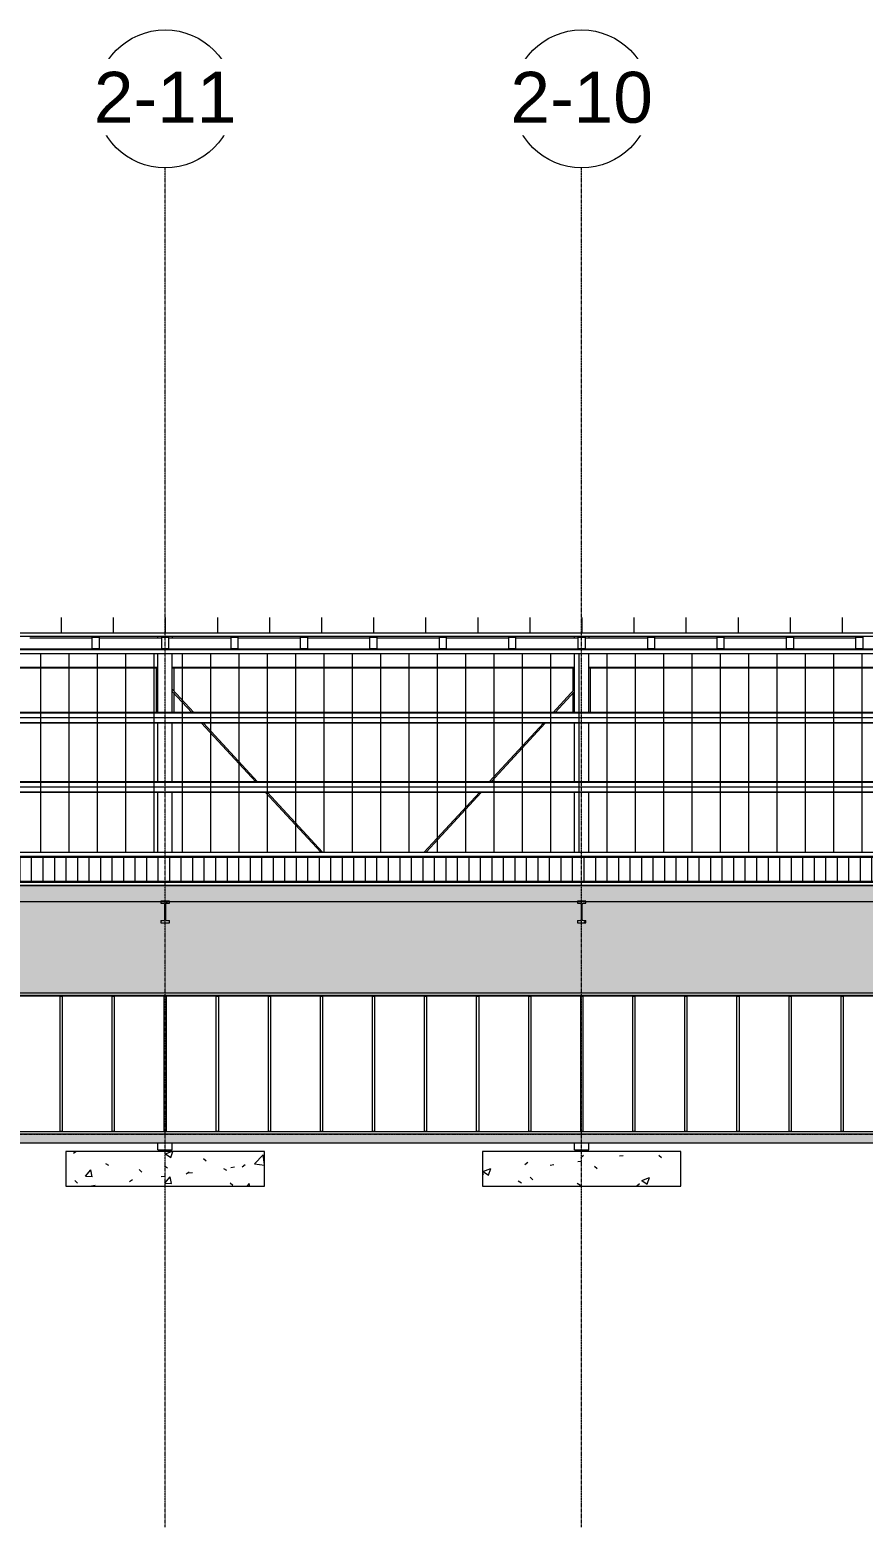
# Model space of a CAD drawing. Header units: inches. Extents: x -23565 to -43, y -324 to 853.
# Drawn here: x -3981 to -3402, y -273 to 768 of the extents above; entities that cross this region are included whole.
import ezdxf

# ---------------------------------------------------------------- set-up
doc = ezdxf.new("R2010")
doc.units = ezdxf.units.IN
doc.header["$MEASUREMENT"] = 0
doc.linetypes.add('Grid Line 1_2_', pattern=[0.875, 0.5, -0.125, 0.125, -0.125])
for name, color, linetype, lineweight in [('A-CLNG', 13, 'Continuous', 13), ('A-CLNG-PATT', 13, 'Continuous', 25), ('A-FLOR', 192, 'Continuous', 13), ('A-FLOR-LEVL', 51, 'Continuous', 9), ('A-FLOR-PATT', 8, 'Continuous', 25), ('A-GLAZ-CURT', 52, 'Continuous', 13), ('A-GLAZ-CWMG', 51, 'Continuous', 13), ('A-ROOF', 132, 'Continuous', 13), ('A-ROOF-PATT', 132, 'Continuous', 13), ('A-WALL', 113, 'Continuous', 13), ('A-WALL-PATT', 111, 'Continuous', 25), ('I-WALL', 2, 'Continuous', 13), ('S-BEAM', 12, 'Continuous', 13), ('S-FNDN', 32, 'Continuous', 13), ('S-GRID', 1, 'Continuous', 9), ('S-GRID-IDEN', 1, 'Continuous', 9)]:
    doc.layers.add(name, color=color, linetype=linetype, lineweight=lineweight)
doc.styles.add('Arial_1', font='arial.ttf', dxfattribs={"height": 35.407186})
pattern_1 = [(50, (-5044.515, 67.247), (55.0854, -4.81984), [5.76, -63.36]), (355, (-5044.515, 67.247), (-10.65569, 57.76853), [4.608, -50.688]), (100.451, (-5039.925, 66.846), (44.42947, 52.94866), [4.895, -53.848]), (46.184, (-5044.515, 82.61), (81.96444, -12.71212), [8.64, -95.04]), (96.636, (-5037.685, 81.55), (71.7815, 74.81238), [7.343, -80.772]), (351.184, (-5044.515, 82.61), (71.78195, 74.81243), [6.912, -76.032]), (21, (-5036.835, 78.767), (45.84207, -30.92146), [5.76, -63.36]), (326, (-5036.835, 78.767), (18.68706, 55.69148), [4.608, -50.688]), (71.451, (-5033.015, 76.19), (64.52891, 24.77011), [4.895, -53.848]), (37.5, (-5044.515, 67.247), (0.933895, 25.566816), [2.534, -47.539, 2.534, -48.922, -50.88]), (37.5, (-5044.515, 67.247), (0.933895, 25.566816), [-101.53, 2.534, -48.346]), (7.5, (-5044.515, 67.247), (20.20404, 30.291303), [2.534, -26.803, 2.534, -46.387, -19.392]), (7.5, (-5044.515, 67.247), (20.20404, 30.291303), [-78.259, 2.534, -16.858]), (327.5, (-5061.64, 67.247), (40.997785, -1.732403), [2.534, -16.666, 2.534, -57.37, -79.488]), (327.5, (-5061.64, 67.247), (40.997785, -1.732403), [-79.104, 2.534, -76.954]), (317.5, (-5069.32, 67.247), (44.788883, 7.68784), [2.534, -22.426, 2.534, -37.248, -56.448]), (317.5, (-5069.32, 67.247), (44.788883, 7.68784), [-64.742, 2.534, -53.914])]
pattern_2 = [(45, (-5044.515, 67.247), (-19.00703, 19.00703), []), (45, (-5044.515, 96.047), (-19.00703, 19.00703), [])]

# ---------------------------------------------------------------- blocks, each defined once
blk = doc.blocks.new('Struct_Xcel_Sports Complex_rvt-5-Building Section - East_West looking South _ Fieldhouse')
at = {"layer": 'A-FLOR-PATT', "lineweight": 9}
h = blk.add_hatch(dxfattribs=at)
h.set_pattern_fill('FP_75', color=256, style=0, pattern_type=2)
h.set_pattern_definition(pattern_1)
h.paths.add_polyline_path([(22066.1, -6), (25307.2, -6), (25307.2, 0), (22066.1, 0), (22066.1, -1.6)], flags=0)
h.paths.add_polyline_path([(26272.9, -6), (26272.9, 0), (25737.9, 0), (25737.9, -6), (26225.7, -6)], flags=0)
at = {"layer": 'S-FNDN', "lineweight": 9}
h = blk.add_hatch(dxfattribs=at)
h.set_pattern_fill('FP_75', color=8, style=0, pattern_type=2)
h.set_pattern_definition(pattern_1)
h.paths.add_polyline_path([(23306.4, -36), (23444.4, -36), (23444.4, -12), (23306.4, -12)], flags=0)
h = blk.add_hatch(dxfattribs=at)
h.set_pattern_fill('FP_75', color=8, style=0, pattern_type=2)
h.set_pattern_definition(pattern_1)
h.paths.add_polyline_path([(23595.9, -36), (23733.9, -36), (23733.9, -12), (23595.9, -12)], flags=0)
at = {"layer": 'A-FLOR', "color": 7}
for p, q in [((25307.2, 0), (22066.1, 0)), ((22066.1, -6), (25307.2, -6))]:
    blk.add_line(p, q, dxfattribs=at)
at = {"layer": 'S-FNDN', "color": 7}
for p, q in [((23444.4, -12), (23306.4, -12)), ((23306.4, -12), (23306.4, -36)), ((23444.4, -36), (23444.4, -12)), ((23733.9, -12), (23595.9, -12)), ((23595.9, -12), (23595.9, -36)), ((23733.9, -36), (23733.9, -12)), ((23306.4, -36), (23444.4, -36)), ((23595.9, -36), (23733.9, -36))]:
    blk.add_line(p, q, dxfattribs=at)
blk = doc.blocks.new('W-Wide Flange - 1_-3_ deep-V131-Building Section - East_West looking South _ Fieldhouse')
at = {"layer": 'S-BEAM', "lineweight": 9}
h = blk.add_hatch(dxfattribs=at)
h.set_pattern_fill('FP_62', color=8, style=0, pattern_type=2)
h.set_pattern_definition(pattern_2)
h.paths.add_polyline_path([(23372.4, 147), (23378.4, 147), (23378.4, 148.4), (23376.5, 148.4), (23376.1, 148.6), (23375.9, 148.9), (23375.8, 149.3), (23375.8, 160), (23376, 160.3), (23376.3, 160.6), (23376.7, 160.7), (23378.4, 160.7), (23378.4, 162), (23372.4, 162), (23372.4, 160.7), (23374.3, 160.7), (23374.7, 160.5), (23374.9, 160.2), (23375, 159.8), (23375, 149.1), (23374.8, 148.7), (23374.5, 148.5), (23374.1, 148.4), (23372.4, 148.4)], flags=0)
at = {"layer": 'S-BEAM', "color": 7}
for p, q in [((23378.4, 162), (23372.4, 162)), ((23372.4, 162), (23372.4, 160.7)), ((23372.4, 160.7), (23374.1, 160.7)), ((23375, 159.8), (23375, 149.3)), ((23375.8, 149.3), (23375.8, 159.8)), ((23376.7, 160.7), (23378.4, 160.7)), ((23378.4, 160.7), (23378.4, 162)), ((23374.1, 148.4), (23372.4, 148.4)), ((23372.4, 148.4), (23372.4, 147)), ((23372.4, 147), (23378.4, 147)), ((23378.4, 148.4), (23376.7, 148.4)), ((23378.4, 147), (23378.4, 148.4))]:
    blk.add_line(p, q, dxfattribs=at)
at = {"layer": 'S-BEAM', "color": 8, "lineweight": 9}
for p, q in [((23372.4, 148.6), (23372.4, 148.4)), ((23378.4, 148.4), (23378.4, 148.6))]:
    blk.add_line(p, q, dxfattribs=at)
at = {"layer": 'S-BEAM', "color": 7, "flags": 128}
for points in [[(23374.1, 160.7), (23374.3, 160.7), (23374.5, 160.6), (23374.7, 160.5), (23374.8, 160.3), (23374.9, 160.2), (23375, 160), (23375, 159.8)], [(23375.8, 159.8), (23375.8, 160), (23375.9, 160.2), (23376, 160.3), (23376.1, 160.5), (23376.3, 160.6), (23376.5, 160.7), (23376.7, 160.7)], [(23375, 149.3), (23375, 149.1), (23374.9, 148.9), (23374.8, 148.7), (23374.7, 148.6), (23374.5, 148.5), (23374.3, 148.4), (23374.1, 148.4)], [(23376.7, 148.4), (23376.5, 148.4), (23376.3, 148.5), (23376.1, 148.6), (23376, 148.7), (23375.9, 148.9), (23375.8, 149.1), (23375.8, 149.3)]]:
    blk.add_lwpolyline(points, dxfattribs=at)
blk = doc.blocks.new('W-Wide Flange - 1_-3_ deep-V132-Building Section - East_West looking South _ Fieldhouse')
at = {"layer": 'S-BEAM', "lineweight": 9}
h = blk.add_hatch(dxfattribs=at)
h.set_pattern_fill('FP_62', color=8, style=0, pattern_type=2)
h.set_pattern_definition(pattern_2)
h.paths.add_polyline_path([(23667.9, 147), (23667.9, 148.4), (23666, 148.4), (23665.6, 148.6), (23665.4, 148.9), (23665.3, 149.3), (23665.3, 160), (23665.5, 160.3), (23665.8, 160.6), (23666.2, 160.7), (23667.9, 160.7), (23667.9, 162), (23661.9, 162), (23661.9, 160.7), (23663.8, 160.7), (23664.2, 160.5), (23664.4, 160.2), (23664.5, 159.8), (23664.5, 149.1), (23664.3, 148.7), (23664, 148.5), (23663.6, 148.4), (23661.9, 148.4), (23661.9, 147)], flags=0)
at = {"layer": 'S-BEAM', "color": 7}
for p, q in [((23667.9, 162), (23661.9, 162)), ((23661.9, 162), (23661.9, 160.7)), ((23661.9, 160.7), (23663.6, 160.7)), ((23664.5, 159.8), (23664.5, 149.3)), ((23665.3, 149.3), (23665.3, 159.8)), ((23666.2, 160.7), (23667.9, 160.7)), ((23667.9, 160.7), (23667.9, 162)), ((23663.6, 148.4), (23661.9, 148.4)), ((23661.9, 148.4), (23661.9, 147)), ((23661.9, 147), (23667.9, 147)), ((23667.9, 148.4), (23666.2, 148.4)), ((23667.9, 147), (23667.9, 148.4))]:
    blk.add_line(p, q, dxfattribs=at)
at = {"layer": 'S-BEAM', "color": 8, "lineweight": 9}
for p, q in [((23661.9, 148.6), (23661.9, 148.4)), ((23667.9, 148.4), (23667.9, 148.6))]:
    blk.add_line(p, q, dxfattribs=at)
at = {"layer": 'S-BEAM', "color": 7, "flags": 128}
for points in [[(23663.6, 160.7), (23663.8, 160.7), (23664, 160.6), (23664.2, 160.5), (23664.3, 160.3), (23664.4, 160.2), (23664.5, 160), (23664.5, 159.8)], [(23665.3, 159.8), (23665.3, 160), (23665.4, 160.2), (23665.5, 160.3), (23665.6, 160.5), (23665.8, 160.6), (23666, 160.7), (23666.2, 160.7)], [(23664.5, 149.3), (23664.5, 149.1), (23664.4, 148.9), (23664.3, 148.7), (23664.2, 148.6), (23664, 148.5), (23663.8, 148.4), (23663.6, 148.4)], [(23666.2, 148.4), (23666, 148.4), (23665.8, 148.5), (23665.6, 148.6), (23665.5, 148.7), (23665.4, 148.9), (23665.3, 149.1), (23665.3, 149.3)]]:
    blk.add_lwpolyline(points, dxfattribs=at)
blk = doc.blocks.new('Rectangular Mullion - Profile_Polycarbonate_Upper and left-1767982-Building Section - East_West looking South _ Fieldhouse')
at = {"layer": 'A-GLAZ-CWMG', "color": 8, "lineweight": 9}
for p, q in [((26278.4, 336.8), (22784.1, 336.8)), ((26278.4, 334.1), (22784.1, 334.1))]:
    blk.add_line(p, q, dxfattribs=at)
blk = doc.blocks.new('Rectangular Mullion - Profile_Polycarbonate_Lower-1767983-Building Section - East_West looking South _ Fieldhouse')
at = {"layer": 'A-GLAZ-CWMG', "color": 8, "lineweight": 9}
for p, q in [((22784.1, 196.1), (26269.9, 196.1)), ((22784.1, 193.3), (26269.9, 193.3))]:
    blk.add_line(p, q, dxfattribs=at)
blk = doc.blocks.new('Girt_C - 10_D-1260059-Building Section - East_West looking South _ Fieldhouse')
at = {"layer": 'S-BEAM', "color": 8, "lineweight": 9}
for p, q in [((22806, 96.7), (24629.9, 96.7)), ((24629, 96.2), (22806, 96.2))]:
    blk.add_line(p, q, dxfattribs=at)
blk = doc.blocks.new('W-Wide Flange - W12X22-1533120-Building Section - East_West looking South _ Fieldhouse')
at = {"layer": 'S-BEAM', "color": 10, "lineweight": 9}
for p, q in [((23090.9, 324.7), (23370.4, 324.7)), ((23090.9, 324.3), (23370.4, 324.3)), ((23380.4, 324.7), (23659.9, 324.7)), ((23380.4, 324.3), (23659.9, 324.3)), ((23669.9, 324.7), (23949.4, 324.7)), ((23669.9, 324.3), (23949.4, 324.3))]:
    blk.add_line(p, q, dxfattribs=at)
blk = doc.blocks.new('columns and girder2 - one-V150-Building Section - East_West looking South _ Fieldhouse')
at = {"layer": 'S-BEAM', "color": 8, "lineweight": 9}
for p, q in [((23659.9, 344.9), (23659.9, 346.4)), ((23669.9, 346.4), (23669.9, 344.9)), ((23658.9, 336.8), (23658.9, 337.6)), ((23659.9, 336.8), (23659.9, 337.6)), ((23669.9, 337.6), (23669.9, 336.8)), ((23670.9, 337.6), (23670.9, 336.8)), ((23659.9, 192.5), (23659.9, 193.3)), ((23669.9, 192.5), (23669.9, 193.3)), ((23659.9, 96), (23659.9, 96.2)), ((23669.9, 96), (23669.9, 96.2)), ((23659.9, -10.9), (23659.9, -6)), ((23669.9, -10.9), (23669.9, -6)), ((23659.9, -10.9), (23669.9, -10.9))]:
    blk.add_line(p, q, dxfattribs=at)
at = {"layer": 'S-BEAM', "color": 10, "lineweight": 9}
for p, q in [((23659.9, 293.3), (23659.9, 334.1)), ((23669.9, 293.3), (23669.9, 334.1)), ((23658.9, 308.3), (23658.9, 324.3)), ((23670.9, 324.3), (23670.9, 293.3)), ((23658.9, 293.3), (23658.9, 306.9)), ((23659.9, 245), (23659.9, 285.9)), ((23669.9, 245), (23669.9, 285.9)), ((23659.9, 196.1), (23659.9, 237.7)), ((23669.9, 196.1), (23669.9, 237.7))]:
    blk.add_line(p, q, dxfattribs=at)
blk = doc.blocks.new('columns and girder2 - one-V148-Building Section - East_West looking South _ Fieldhouse')
at = {"layer": 'S-BEAM', "color": 8, "lineweight": 9}
for p, q in [((24528.4, 344.9), (24528.4, 346.4)), ((24538.4, 346.4), (24538.4, 344.9)), ((24527.4, 336.8), (24527.4, 337.6)), ((24528.4, 336.8), (24528.4, 337.6)), ((24538.4, 337.6), (24538.4, 336.8)), ((24539.4, 337.6), (24539.4, 336.8)), ((24528.4, 192.5), (24528.4, 193.3)), ((24538.4, 192.5), (24538.4, 193.3)), ((24528.4, 96), (24528.4, 96.2)), ((24538.4, 96), (24538.4, 96.2)), ((24528.4, -10.9), (24528.4, -6)), ((24538.4, -10.9), (24538.4, -6)), ((24528.4, -10.9), (24538.4, -10.9))]:
    blk.add_line(p, q, dxfattribs=at)
at = {"layer": 'S-BEAM', "color": 10, "lineweight": 9}
for p, q in [((24528.4, 293.3), (24528.4, 334.1)), ((24538.4, 293.3), (24538.4, 334.1)), ((24527.4, 293.3), (24527.4, 324.3)), ((24539.4, 324.3), (24539.4, 308.3)), ((24539.4, 306.9), (24539.4, 293.3)), ((24528.4, 245), (24528.4, 285.9)), ((24538.4, 245), (24538.4, 285.9)), ((24528.4, 196.1), (24528.4, 237.7)), ((24538.4, 196.1), (24538.4, 237.7))]:
    blk.add_line(p, q, dxfattribs=at)
blk = doc.blocks.new('Girt_Z - 10_D-1732176-Building Section - East_West looking South _ Fieldhouse')
at = {"layer": 'S-BEAM', "color": 10, "lineweight": 9}
for p, q in [((26269.9, 245), (22791.4, 245)), ((26269.9, 245), (22791.4, 245)), ((26269.9, 244.5), (22791.4, 244.5)), ((26269.9, 241.4), (22791.4, 241.4)), ((26269.9, 241.3), (22791.4, 241.3)), ((22791.4, 238.2), (26269.9, 238.2)), ((26269.9, 237.7), (22791.4, 237.7))]:
    blk.add_line(p, q, dxfattribs=at)
blk = doc.blocks.new('Girt_Z - 10_D-1241717-Building Section - East_West looking South _ Fieldhouse')
at = {"layer": 'S-BEAM', "color": 10, "lineweight": 9}
for p, q in [((26273.4, 293.3), (22791.4, 293.3)), ((26273.4, 293.2), (22791.4, 293.2)), ((26273.4, 292.8), (22791.4, 292.8)), ((26273.4, 289.6), (22791.4, 289.6)), ((26273.4, 289.5), (22791.4, 289.5)), ((22791.4, 286.4), (26273.4, 286.4)), ((26273.4, 285.9), (22791.4, 285.9))]:
    blk.add_line(p, q, dxfattribs=at)
blk = doc.blocks.new('Dimension Lumber - 5_5 x 7_5 Glulam-1730092-Building Section - East_West looking South _ Fieldhouse')
at = {"layer": 'S-BEAM', "color": 8, "lineweight": 9}
for p, q in [((26267.8, 346.4), (26267.8, 345.3)), ((26273, 345.3), (26273, 346.4))]:
    blk.add_line(p, q, dxfattribs=at)
at = {"layer": 'S-BEAM', "color": 7}
for p, q in [((26273, 345.3), (26267.8, 345.3)), ((26267.8, 345.3), (26267.8, 337.8)), ((26273, 337.8), (26273, 345.3)), ((26267.8, 337.8), (26273, 337.8))]:
    blk.add_line(p, q, dxfattribs=at)
blk = doc.blocks.new('System Panel - Interior Glazing-1220293-Building Section - East_West looking South _ Fieldhouse')
at = {"layer": 'A-GLAZ-CURT', "color": 8, "lineweight": 9}
blk.add_line((24604.9, 96), (24570.5, 96), dxfattribs=at)
blk = doc.blocks.new('Rectangular Mullion - Interior 1_75_ x 4_5_-1179494-Building Section - East_West looking South _ Fieldhouse')
at = {"layer": 'A-GLAZ-CWMG', "color": 8, "lineweight": 9}
blk.add_line((24569.6, 1.8), (24605.8, 1.8), dxfattribs=at)
blk = doc.blocks.new('Rectangular Mullion - Interior 1_75_ x 4_5_-1220290-Building Section - East_West looking South _ Fieldhouse')
at = {"layer": 'A-GLAZ-CWMG', "color": 8, "lineweight": 9}
for p, q in [((24604.9, 96), (24606.6, 96)), ((24604.9, 96), (24604.9, 1.8)), ((24606.6, 96), (24606.6, 1.8)), ((24606.6, 1.8), (24604.9, 1.8))]:
    blk.add_line(p, q, dxfattribs=at)
blk = doc.blocks.new('Round Bar - 1_-V152-Building Section - East_West looking South _ Fieldhouse')
at = {"layer": 'S-BEAM', "color": 10, "lineweight": 9}
for p, q in [((23395.3, 293.3), (23380.4, 309.4)), ((23380.4, 307.9), (23393.9, 293.3)), ((23400.7, 285.9), (23438.4, 245)), ((23439.7, 245), (23402, 285.9)), ((23445.1, 237.7), (23483.5, 196.1)), ((23484.8, 196.1), (23446.5, 237.7))]:
    blk.add_line(p, q, dxfattribs=at)
at = {"layer": 'S-BEAM', "color": 8, "lineweight": 9}
for p, q in [((23486, 193.3), (23486.8, 192.5)), ((23488.2, 192.5), (23487.4, 193.3)), ((23575.5, 96.2), (23575.7, 96.1)), ((23577, 96.1), (23576.9, 96.2))]:
    blk.add_line(p, q, dxfattribs=at)
blk = doc.blocks.new('Round Bar - 1_-1257174-Building Section - East_West looking South _ Fieldhouse')
at = {"layer": 'S-BEAM', "color": 10, "lineweight": 9}
for p, q in [((24817.9, 309.4), (24803, 293.3)), ((24804.4, 293.3), (24817.9, 307.9)), ((24796.3, 285.9), (24758.6, 245)), ((24759.9, 245), (24797.6, 285.9)), ((24751.8, 237.7), (24713.4, 196.1)), ((24714.8, 196.1), (24753.1, 237.7))]:
    blk.add_line(p, q, dxfattribs=at)
at = {"layer": 'S-BEAM', "color": 8, "lineweight": 9}
for p, q in [((24710.9, 193.3), (24710.1, 192.5)), ((24711.5, 192.5), (24712.3, 193.3)), ((24621.4, 96.2), (24621.2, 96.1)), ((24622.6, 96.1), (24622.7, 96.2))]:
    blk.add_line(p, q, dxfattribs=at)
blk = doc.blocks.new('Grid - Grid Head - Circle-14747-Building Section - East_West looking South _ Fieldhouse')
at = {"layer": 'S-GRID-IDEN'}
blk.add_circle((23085.9, 719.9), 48, dxfattribs=at)

msp = doc.modelspace()

# ---------------------------------------------------------------- hatches: boundary and pattern name
at = {"layer": 'A-CLNG-PATT', "lineweight": 9}
h = msp.add_hatch(dxfattribs=at)
h.set_pattern_fill('FP_70', color=8, style=0, pattern_type=2)
h.set_pattern_definition([(161.57, (-5043.555, 68.207), (-7.6802237, -0.0009796), [0, -54.643, 6.067, 0]), (18.43, (-5045.475, 68.207), (-7.6802237, 0.0009796), [0, -54.643, 6.067, 0]), (108.43, (-5043.555, 68.207), (3.8382953, -19.2013653), [18.211, -42.499]), (71.57, (-5045.475, 68.207), (3.8382953, 19.2013653), [18.211, -42.499])])
h.paths.add_polyline_path([(-1002.51973, 161.85007), (-990.92876, 161.85007), (-990.92876, 172.98472), (-4463.92876, 172.98472), (-4463.92876, 161.85007), (-1037.07898, 161.85007)], flags=0)
at = {"layer": 'A-ROOF-PATT', "lineweight": 9}
h = msp.add_hatch(dxfattribs=at)
h.set_pattern_fill('FP_67', color=8, style=0, pattern_type=2)
h.set_pattern_definition([(90, (-27264.554, 1279.063), (-36.188, 2e-15), [])])
h.paths.add_polyline_path([(-4485.17982, 348.40377), (-978.42738, 348.40377), (-978.42738, 359.40379), (-4485.17982, 359.40379), (-4485.17982, 349.95092)], flags=0)
h = msp.add_hatch(dxfattribs=at)
h.set_pattern_fill('FP_66', color=8, style=0, pattern_type=2)
h.set_pattern_definition([(90, (-27262.521, 1105.644), (-16.082, 1e-15), [])])
h.paths.add_polyline_path([(-1002.51973, 175.04895), (-990.92876, 175.04895), (-990.92876, 175.21788), (-4451.67876, 175.21788), (-4451.67876, 175.04895), (-1037.07898, 175.04895)], flags=0)
at = {"layer": 'A-WALL-PATT', "lineweight": 9}
h = msp.add_hatch(dxfattribs=at)
h.set_pattern_fill('FP_71', color=8, style=0, pattern_type=2)
h.set_pattern_definition([(90, (-981.679, 0), (-19.685, 1e-15), [])])
h.paths.add_polyline_path([(-4478.67876, 196.09153), (-992.92876, 196.09153), (-992.92876, 239.59911), (-992.92876, 239.6875), (-992.86626, 248.36288), (-984.42876, 248.36288), (-984.42876, 334.09126), (-4478.67876, 334.09126), (-4478.67876, 232.76792)], flags=0)
h = msp.add_hatch(dxfattribs=at)
h.set_pattern_fill('FP_76', color=8, style=0, pattern_type=2)
h.set_pattern_definition([(90, (-988.189, 0), (-8, 5e-16), [])])
h.paths.add_polyline_path([(-2626.80448, 176), (-990.92876, 176), (-990.92876, 192.49369), (-4476.42976, 192.49369), (-4476.42976, 187.70742), (-4452.17876, 188.71788), (-4452.17876, 186.71614), (-4463.92876, 186.21614), (-4452.17876, 186.21614), (-4452.17876, 176), (-2695.92298, 176)], flags=0)
h.paths.add_polyline_path([(-4476.42976, 185.57548), (-4466.17876, 186.03385), (-4466.17876, 186.13281), (-4476.42976, 185.70568)], flags=0)
h = msp.add_hatch(dxfattribs=at)
h.set_pattern_fill('FP_65', color=8, style=0, pattern_type=2)
h.set_pattern_definition([(90, (-2005.93, 1159.75), (-193, -193), [48, -145]), (180, (-2005.93, 1159.75), (-2e-14, -193), [96, -97]), (270, (-2101.93, 1207.75), (-193, -193), [48, -145]), (180, (-2005.93, 1207.75), (-2e-14, -193), [96, -97]), (270, (-2102.43, 1207.75), (-193, -193), [48, -145]), (180, (-2102.43, 1207.75), (-2e-14, -193), [96, -97]), (90, (-2198.43, 1159.75), (-193, -193), [48, -145]), (180, (-2102.43, 1159.75), (-2e-14, -193), [96, -97]), (90, (-2053.68, 1208), (-193, -193), [48, -145]), (180, (-2005.55, 1208), (-2e-14, -193), [48.125, -144.875]), (180, (-2005.55, 1256), (-2e-14, -193), [48.125, -144.875]), (90, (-2150.18, 1208), (-193, -193), [48, -145]), (180, (-2054.18, 1208), (-2e-14, -193), [96, -97]), (270, (-2054.18, 1256), (-193, -193), [48, -145]), (180, (-2054.18, 1256), (-2e-14, -193), [96, -97]), (180, (-2150.68, 1208), (-2e-14, -193), [48, -145]), (270, (-2150.68, 1256), (-193, -193), [48, -145]), (180, (-2150.68, 1256), (-2e-14, -193), [48, -145]), (90, (-2005.93, 1256.25), (-193, -193), [48, -145]), (180, (-2005.93, 1256.25), (-2e-14, -193), [96, -97]), (270, (-2101.93, 1304.25), (-193, -193), [48, -145]), (180, (-2005.93, 1304.25), (-2e-14, -193), [96, -97]), (270, (-2102.43, 1304.25), (-193, -193), [48, -145]), (180, (-2102.43, 1304.25), (-2e-14, -193), [96, -97]), (90, (-2198.43, 1256.25), (-193, -193), [48, -145]), (180, (-2102.43, 1256.25), (-2e-14, -193), [96, -97]), (90, (-2053.68, 1304.5), (-193, -193), [48, -145]), (180, (-2005.55, 1304.5), (-2e-14, -193), [48.125, -144.875]), (180, (-2005.55, 1352.5), (-2e-14, -193), [48.125, -144.875]), (90, (-2150.18, 1304.5), (-193, -193), [48, -145]), (180, (-2054.18, 1304.5), (-2e-14, -193), [96, -97]), (270, (-2054.18, 1352.5), (-193, -193), [48, -145]), (180, (-2054.18, 1352.5), (-2e-14, -193), [96, -97]), (180, (-2150.68, 1304.5), (-2e-14, -193), [48, -145]), (270, (-2150.68, 1352.5), (-193, -193), [48, -145]), (180, (-2150.68, 1352.5), (-2e-14, -193), [48, -145])])
h.paths.add_polyline_path([(-2626.80448, 0), (-2419.92876, 0), (-2419.92876, 98.25), (-2343.30376, 98.25), (-2343.30376, 0), (-2297.36626, 0), (-2297.36626, 104), (-2626.92876, 104), (-2626.92876, 0)], flags=0)
h.paths.add_polyline_path([(-4481.42976, 0), (-4462.80376, 0), (-4462.80376, 150.19619), (-4461.42376, 150.19619), (-4461.42376, 150.46142), (-4459.8388, 150.52092), (-4459.59298, 150.77437), (-4459.53876, 150.71301), (-4459.26556, 150.62326), (-4459.18811, 150.65519), (-4458.89852, 150.4765), (-4458.44473, 150.46142), (-4457.43376, 150.46142), (-4457.42876, 150.19619), (-4456.80376, 150.19619), (-4456.80376, 98.25), (-2632.92876, 98.25527), (-2632.92876, 161.85007), (-2726.42876, 161.85007), (-2726.42876, 160.67649), (-2728.3618, 160.65416), (-2728.71866, 160.48216), (-2728.96562, 160.17221), (-2729.05376, 159.78572), (-2728.9718, 149.0784), (-2728.84148, 148.86986), (-2728.50751, 148.62723), (-2728.16376, 148.55476), (-2726.42876, 148.55476), (-2726.42876, 147.02466), (-2732.42876, 147.02466), (-2732.42876, 148.55476), (-2730.35, 148.62723), (-2730.11859, 148.76723), (-2729.87613, 149.10156), (-2729.80376, 149.30858), (-2729.83177, 160.00023), (-2729.99793, 160.34111), (-2730.3076, 160.58828), (-2730.69376, 160.67649), (-2732.42876, 160.67649), (-2732.42876, 161.85007), (-3015.92876, 161.85007), (-3015.92876, 160.67649), (-3017.8618, 160.65416), (-3018.21866, 160.48216), (-3018.46562, 160.17221), (-3018.55376, 159.78572), (-3018.4718, 149.0784), (-3018.34148, 148.86986), (-3018.00751, 148.62723), (-3017.66376, 148.55476), (-3015.92876, 148.55476), (-3015.92876, 147.02466), (-3021.92876, 147.02466), (-3021.92876, 148.55476), (-3019.85, 148.62723), (-3019.61859, 148.76723), (-3019.37613, 149.10156), (-3019.30376, 149.30858), (-3019.33177, 160.00023), (-3019.49793, 160.34111), (-3019.8076, 160.58828), (-3020.19376, 160.67649), (-3021.92876, 160.67649), (-3021.92876, 161.85007), (-3305.42876, 161.85007), (-3305.42876, 160.67649), (-3307.3618, 160.65416), (-3307.71866, 160.48216), (-3307.96562, 160.17221), (-3308.05376, 159.78572), (-3307.9718, 149.0784), (-3307.84148, 148.86986), (-3307.50751, 148.62723), (-3307.16376, 148.55476), (-3305.42876, 148.55476), (-3305.42876, 147.02466), (-3311.42876, 147.02466), (-3311.42876, 148.55476), (-3309.34966, 148.62737), (-3309.11859, 148.76723), (-3308.87613, 149.10156), (-3308.80376, 149.30858), (-3308.83177, 160.00023), (-3308.99793, 160.34111), (-3309.3076, 160.58828), (-3309.69376, 160.67649), (-3311.42876, 160.67649), (-3311.42876, 161.85007), (-3594.92876, 161.85007), (-3594.92876, 160.67649), (-3596.8618, 160.65416), (-3597.21866, 160.48216), (-3597.46562, 160.17221), (-3597.55376, 159.78572), (-3597.4718, 149.0784), (-3597.34148, 148.86986), (-3597.00751, 148.62723), (-3596.66376, 148.55476), (-3594.92876, 148.55476), (-3594.92876, 147.02466), (-3600.92876, 147.02466), (-3600.92876, 148.55476), (-3598.85, 148.62723), (-3598.61859, 148.76723), (-3598.37613, 149.10156), (-3598.30376, 149.30858), (-3598.33177, 160.00023), (-3598.49793, 160.34111), (-3598.8076, 160.58828), (-3599.19376, 160.67649), (-3600.92876, 160.67649), (-3600.92876, 161.85007), (-3884.42876, 161.85007), (-3884.42876, 160.67649), (-3886.3618, 160.65416), (-3886.71866, 160.48216), (-3886.96562, 160.17221), (-3887.05376, 159.78572), (-3886.9718, 149.0784), (-3886.84148, 148.86986), (-3886.50751, 148.62723), (-3886.16376, 148.55476), (-3884.42876, 148.55476), (-3884.42876, 147.02466), (-3890.42876, 147.02466), (-3890.42876, 148.55476), (-3888.35, 148.62723), (-3888.11859, 148.76723), (-3887.87613, 149.10156), (-3887.80376, 149.30858), (-3887.83177, 160.00023), (-3887.99793, 160.34111), (-3888.3076, 160.58828), (-3888.69376, 160.67649), (-3890.42876, 160.67649), (-3890.42876, 161.85007), (-4173.92876, 161.85007), (-4173.92876, 160.67649), (-4175.8618, 160.65416), (-4176.21866, 160.48216), (-4176.46562, 160.17221), (-4176.55376, 159.78572), (-4176.4718, 149.0784), (-4176.34148, 148.86986), (-4176.00751, 148.62723), (-4175.66376, 148.55476), (-4173.92876, 148.55476), (-4173.92876, 147.02466), (-4179.92876, 147.02466), (-4179.92876, 148.55476), (-4177.85, 148.62723), (-4177.61859, 148.76723), (-4177.37613, 149.10156), (-4177.30376, 149.30858), (-4177.33177, 160.00023), (-4177.49793, 160.34111), (-4177.8076, 160.58828), (-4178.19376, 160.67649), (-4179.92876, 160.67649), (-4179.92876, 161.85007), (-4463.92876, 161.85007), (-4463.92876, 171.97864), (-4466.17876, 171.98258), (-4466.17876, 174.86795), (-4481.42976, 174.17642), (-4481.42976, 76.52392)], flags=0)
h.paths.add_polyline_path([(-2292.49126, 0), (-2152.80376, 0), (-2152.80376, 147.02466), (-2153.42876, 147.02466), (-2153.42876, 148.55476), (-2152.80376, 148.55476), (-2152.80376, 160.67649), (-2153.42876, 160.67649), (-2153.42876, 161.85007), (-2292.49126, 161.85007), (-2292.49126, 25.0556)], flags=0)
h.paths.add_polyline_path([(-1700.05376, 0), (-1607.30376, 0), (-1607.30376, 96), (-1602.55376, 96), (-1602.55376, 16), (-1595.67876, 16), (-1595.67876, 77), (-1547.67876, 77), (-1547.67876, 5), (-1595.67876, 5), (-1595.67876, 15), (-1602.55376, 15), (-1602.55376, 0.25), (-1525.80376, 0.25), (-1525.80376, 6), (-1525.55376, 6), (-1525.55376, 160.53637), (-1570.71866, 160.48216), (-1570.96562, 160.17221), (-1571.05376, 159.78572), (-1570.9718, 149.0784), (-1570.84148, 148.86986), (-1570.50751, 148.62723), (-1570.16376, 148.55476), (-1568.42876, 148.55476), (-1568.42876, 147.02466), (-1574.42876, 147.02466), (-1574.42876, 148.55476), (-1572.35, 148.62723), (-1572.11859, 148.76723), (-1571.87613, 149.10156), (-1571.80376, 149.30858), (-1571.82607, 159.98394), (-1571.99793, 160.34111), (-1572.3076, 160.53637), (-1860.21866, 160.48216), (-1860.46562, 160.17221), (-1860.55376, 159.78572), (-1860.4718, 149.0784), (-1860.34148, 148.86986), (-1860.00751, 148.62723), (-1859.66376, 148.55476), (-1857.92876, 148.55476), (-1857.92876, 147.02466), (-1863.92876, 147.02466), (-1863.92876, 148.55476), (-1861.85, 148.62723), (-1861.61859, 148.76723), (-1861.37613, 149.10156), (-1861.30376, 149.30858), (-1861.32607, 159.98394), (-1861.49793, 160.34111), (-1861.8076, 160.53637), (-1954.99126, 160.53637), (-1954.99126, 0.25), (-1943.05376, 0.25), (-1943.05376, 96), (-1893.30376, 96), (-1893.30376, 16), (-1879.30376, 16), (-1879.30376, 15), (-1893.30376, 15), (-1893.30376, 0.25), (-1878.67876, 0.25), (-1878.67876, 96), (-1874.55376, 96), (-1874.55376, 0), (-1780.55376, 0), (-1780.55376, 98.25), (-1700.05376, 98.25), (-1700.05376, 0.25)], flags=0)
h.paths.add_polyline_path([(-2102.05376, 0), (-2093.86626, 0), (-2093.86626, 86), (-2092.86626, 86), (-2092.86626, 161.85007), (-2147.42876, 161.85007), (-2147.42876, 160.67649), (-2147.92876, 160.65416), (-2147.92876, 148.55476), (-2147.42876, 148.55476), (-2147.42876, 147.02466), (-2147.92876, 147.02466), (-2147.92876, 0), (-2144.05376, 0), (-2144.05376, 98.25), (-2102.05376, 98.25), (-2102.05376, 6)], flags=0)
h.paths.add_polyline_path([(-2086.99126, 6), (-1959.86626, 6), (-1959.86626, 161.85007), (-2087.99126, 161.85007), (-2087.99126, 86), (-2086.99126, 86), (-2086.99126, 76.52392)], flags=0)
h.paths.add_polyline_path([(-2557.68598, 106.25), (-2297.36626, 106.25), (-2297.36626, 161.85007), (-2436.92876, 161.85007), (-2436.92876, 160.67649), (-2438.89121, 160.64386), (-2439.21866, 160.48216), (-2439.46562, 160.17221), (-2439.55376, 159.78572), (-2439.4718, 149.0784), (-2439.34148, 148.86986), (-2439.00751, 148.62723), (-2438.66376, 148.55476), (-2436.92876, 148.55476), (-2436.92876, 147.02466), (-2442.92876, 147.02466), (-2442.92876, 148.55476), (-2440.85, 148.62723), (-2440.61859, 148.76723), (-2440.37613, 149.10156), (-2440.30376, 149.30858), (-2440.32607, 159.98394), (-2440.49793, 160.34111), (-2440.8076, 160.58828), (-2441.19376, 160.67649), (-2442.92876, 160.67649), (-2442.92876, 161.85007), (-2626.92876, 161.85007), (-2626.92876, 106.25), (-2592.24523, 106.25)], flags=0)
h.paths.add_polyline_path([(-1280.8618, 146.5), (-990.17876, 146.5), (-990.17876, 173.04722), (-990.92876, 172.98472), (-990.92876, 161.85007), (-991.92876, 161.85007), (-991.92876, 161.70238), (-996.92876, 161.70238), (-996.92876, 161.85007), (-1278.92876, 161.85007), (-1278.99373, 160.67649), (-1280.8618, 160.65416), (-1281.21866, 160.48216), (-1281.46562, 160.17221), (-1281.55376, 159.78572), (-1281.4718, 149.0784), (-1281.34148, 148.86986), (-1281.00751, 148.62723), (-1280.66376, 148.55476), (-1278.92876, 148.55476), (-1278.99373, 147.02466), (-1284.92876, 147.02466), (-1284.92876, 148.55476), (-1282.85, 148.62723), (-1282.61859, 148.76723), (-1282.37613, 149.10156), (-1282.30376, 149.30858), (-1282.33177, 160.00023), (-1282.49793, 160.34111), (-1282.8076, 160.58828), (-1283.19376, 160.67649), (-1284.92876, 160.67649), (-1284.92876, 161.85007), (-1520.67876, 161.85007), (-1520.67876, 146.5), (-1282.99571, 146.5)], flags=0)
h.paths.add_polyline_path([(-996.92876, 148.32579), (-996.92876, 148.83), (-994.94196, 148.90933), (-994.68508, 149.12969), (-994.54376, 149.44609), (-994.6158, 161.29018), (-994.81767, 161.54353), (-994.95561, 161.68413), (-993.90191, 161.63028), (-994.15504, 161.42824), (-994.29552, 161.13628), (-994.31376, 160.97425), (-994.23364, 149.22718), (-993.95674, 148.93523), (-993.70222, 148.84308), (-993.58626, 148.83), (-991.92876, 148.83), (-991.92876, 148.32579), (-995.27126, 148.32579)], flags=0)
h.paths.add_polyline_path([(-4459.53876, 150.84047), (-4459.53876, 161.22447), (-4459.31876, 161.22447), (-4459.31876, 150.84047), (-4459.4138, 150.84047)], flags=0)
h.paths.add_polyline_path([(-4459.55248, 161.34641), (-4459.7449, 161.65289), (-4459.84871, 161.75871), (-4459.00881, 161.71818), (-4459.53876, 161.35193)], flags=0)
h.paths.add_polyline_path([(-4451.67876, 173.15364), (-4451.67876, 175.21788), (-990.92876, 175.21788), (-990.92876, 176), (-4452.17876, 176), (-4452.17876, 173.15364), (-4452.0005, 173.15364)], flags=0)

# ---------------------------------------------------------------- linework, layer by layer
at = {"layer": 'A-CLNG', "color": 7}
for p, q in [((-990.92876, 172.98472), (-4455.42876, 172.98472)), ((-4463.92876, 161.85007), (-2632.92876, 161.85007))]:
    msp.add_line(p, q, dxfattribs=at)
at = {"layer": 'A-FLOR-LEVL', "linetype": 'Grid Line 1_2_'}
msp.add_line((-5515.85995, 0), (-91.40966, 0), dxfattribs=at)
at = {"layer": 'A-ROOF', "color": 7}
for p, q in [((-978.42876, 348.40377), (-4485.17976, 348.40377)), ((-4485.17976, 346.40203), (-978.42876, 346.40203)), ((-990.17876, 175.04895), (-4451.67876, 175.04895)), ((-4451.67876, 173.04722), (-990.92876, 173.04722))]:
    msp.add_line(p, q, dxfattribs=at)
at = {"layer": 'A-ROOF', "color": 8, "lineweight": 9}
msp.add_line((-4451.67876, 175.21788), (-990.92876, 175.21788), dxfattribs=at)
at = {"layer": 'A-WALL', "color": 8, "lineweight": 9}
for p, q in [((-990.92876, 192.49369), (-4476.42976, 192.49369)), ((-4452.17876, 176), (-990.92876, 176))]:
    msp.add_line(p, q, dxfattribs=at)
at = {"layer": 'I-WALL', "color": 8, "lineweight": 9}
for p, q in [((-3938.24126, 344.875), (-3981.36626, 344.875)), ((-3889.99126, 344.875), (-3933.11626, 344.875)), ((-3841.74126, 344.875), (-3884.86626, 344.875)), ((-3793.49126, 344.875), (-3836.61626, 344.875)), ((-3745.24126, 344.875), (-3788.36626, 344.875)), ((-3696.99126, 344.875), (-3740.11626, 344.875)), ((-3648.74126, 344.875), (-3691.86626, 344.875)), ((-3600.49126, 344.875), (-3643.61626, 344.875)), ((-3552.24126, 344.875), (-3595.36626, 344.875)), ((-3503.99126, 344.875), (-3547.11626, 344.875)), ((-3455.74126, 344.875), (-3498.86626, 344.875)), ((-3407.49126, 344.875), (-3450.61626, 344.875)), ((-4483.92976, 337.625), (-979.71616, 337.625)), ((-4456.80376, 98.25), (-2632.92876, 98.25))]:
    msp.add_line(p, q, dxfattribs=at)
at = {"layer": 'S-GRID', "linetype": 'Grid Line 1_2_'}
for p, q in [((-3887.42876, -273.16081), (-3887.42876, 671.89181)), ((-3887.42876, -273.16081), (-3887.42876, 671.89181)), ((-3597.92876, -273.16081), (-3597.92876, 671.89181)), ((-3597.92876, -273.16081), (-3597.92876, 671.89181))]:
    msp.add_line(p, q, dxfattribs=at)

# ---------------------------------------------------------------- block references
at = {"color": 250, "lineweight": 5}
msp.add_blockref('Struct_Xcel_Sports Complex_rvt-5-Building Section - East_West looking South _ Fieldhouse', (-27262.81898, 0), dxfattribs=at)
at = {"layer": 'A-GLAZ-CURT', "color": 8, "lineweight": 9}
for p in [(-28565.56898, 0), (-28529.38148, 0), (-28493.19398, 0), (-28457.00648, 0), (-28420.81898, 0), (-28384.63148, 0), (-28348.44398, 0), (-28312.25648, 0), (-28276.06898, 0), (-28239.88148, 0), (-28203.69398, 0), (-28167.50648, 0), (-28131.31898, 0), (-28095.13148, 0), (-28058.94398, 0), (-28022.75648, 0), (-27986.56898, 0)]:
    msp.add_blockref('System Panel - Interior Glazing-1220293-Building Section - East_West looking South _ Fieldhouse', p, dxfattribs=at)
at = {"layer": 'A-GLAZ-CWMG', "color": 8, "lineweight": 9}
for name, p in [('Rectangular Mullion - Profile_Polycarbonate_Upper and left-1767982-Building Section - East_West looking South _ Fieldhouse', (-27262.81898, 0)), ('Rectangular Mullion - Profile_Polycarbonate_Lower-1767983-Building Section - East_West looking South _ Fieldhouse', (-27262.81898, 0)), ('Rectangular Mullion - Interior 1_75_ x 4_5_-1220290-Building Section - East_West looking South _ Fieldhouse', (-28565.56898, 0)), ('Rectangular Mullion - Interior 1_75_ x 4_5_-1220290-Building Section - East_West looking South _ Fieldhouse', (-28529.38148, 0)), ('Rectangular Mullion - Interior 1_75_ x 4_5_-1220290-Building Section - East_West looking South _ Fieldhouse', (-28493.19398, 0)), ('Rectangular Mullion - Interior 1_75_ x 4_5_-1220290-Building Section - East_West looking South _ Fieldhouse', (-28457.00648, 0)), ('Rectangular Mullion - Interior 1_75_ x 4_5_-1220290-Building Section - East_West looking South _ Fieldhouse', (-28420.81898, 0)), ('Rectangular Mullion - Interior 1_75_ x 4_5_-1220290-Building Section - East_West looking South _ Fieldhouse', (-28384.63148, 0)), ('Rectangular Mullion - Interior 1_75_ x 4_5_-1220290-Building Section - East_West looking South _ Fieldhouse', (-28348.44398, 0)), ('Rectangular Mullion - Interior 1_75_ x 4_5_-1220290-Building Section - East_West looking South _ Fieldhouse', (-28312.25648, 0)), ('Rectangular Mullion - Interior 1_75_ x 4_5_-1220290-Building Section - East_West looking South _ Fieldhouse', (-28276.06898, 0)), ('Rectangular Mullion - Interior 1_75_ x 4_5_-1220290-Building Section - East_West looking South _ Fieldhouse', (-28239.88148, 0)), ('Rectangular Mullion - Interior 1_75_ x 4_5_-1220290-Building Section - East_West looking South _ Fieldhouse', (-28203.69398, 0)), ('Rectangular Mullion - Interior 1_75_ x 4_5_-1220290-Building Section - East_West looking South _ Fieldhouse', (-28167.50648, 0)), ('Rectangular Mullion - Interior 1_75_ x 4_5_-1220290-Building Section - East_West looking South _ Fieldhouse', (-28131.31898, 0)), ('Rectangular Mullion - Interior 1_75_ x 4_5_-1220290-Building Section - East_West looking South _ Fieldhouse', (-28095.13148, 0)), ('Rectangular Mullion - Interior 1_75_ x 4_5_-1220290-Building Section - East_West looking South _ Fieldhouse', (-28058.94398, 0)), ('Rectangular Mullion - Interior 1_75_ x 4_5_-1220290-Building Section - East_West looking South _ Fieldhouse', (-28022.75648, 0)), ('Rectangular Mullion - Interior 1_75_ x 4_5_-1179494-Building Section - East_West looking South _ Fieldhouse', (-28565.56898, 0)), ('Rectangular Mullion - Interior 1_75_ x 4_5_-1179494-Building Section - East_West looking South _ Fieldhouse', (-28529.38148, 0)), ('Rectangular Mullion - Interior 1_75_ x 4_5_-1179494-Building Section - East_West looking South _ Fieldhouse', (-28493.19398, 0)), ('Rectangular Mullion - Interior 1_75_ x 4_5_-1179494-Building Section - East_West looking South _ Fieldhouse', (-28457.00648, 0)), ('Rectangular Mullion - Interior 1_75_ x 4_5_-1179494-Building Section - East_West looking South _ Fieldhouse', (-28420.81898, 0)), ('Rectangular Mullion - Interior 1_75_ x 4_5_-1179494-Building Section - East_West looking South _ Fieldhouse', (-28384.63148, 0)), ('Rectangular Mullion - Interior 1_75_ x 4_5_-1179494-Building Section - East_West looking South _ Fieldhouse', (-28348.44398, 0)), ('Rectangular Mullion - Interior 1_75_ x 4_5_-1179494-Building Section - East_West looking South _ Fieldhouse', (-28312.25648, 0)), ('Rectangular Mullion - Interior 1_75_ x 4_5_-1179494-Building Section - East_West looking South _ Fieldhouse', (-28276.06898, 0)), ('Rectangular Mullion - Interior 1_75_ x 4_5_-1179494-Building Section - East_West looking South _ Fieldhouse', (-28239.88148, 0)), ('Rectangular Mullion - Interior 1_75_ x 4_5_-1179494-Building Section - East_West looking South _ Fieldhouse', (-28203.69398, 0)), ('Rectangular Mullion - Interior 1_75_ x 4_5_-1179494-Building Section - East_West looking South _ Fieldhouse', (-28167.50648, 0)), ('Rectangular Mullion - Interior 1_75_ x 4_5_-1179494-Building Section - East_West looking South _ Fieldhouse', (-28131.31898, 0)), ('Rectangular Mullion - Interior 1_75_ x 4_5_-1179494-Building Section - East_West looking South _ Fieldhouse', (-28095.13148, 0)), ('Rectangular Mullion - Interior 1_75_ x 4_5_-1179494-Building Section - East_West looking South _ Fieldhouse', (-28058.94398, 0)), ('Rectangular Mullion - Interior 1_75_ x 4_5_-1179494-Building Section - East_West looking South _ Fieldhouse', (-28022.75648, 0)), ('Rectangular Mullion - Interior 1_75_ x 4_5_-1179494-Building Section - East_West looking South _ Fieldhouse', (-27986.56898, 0))]:
    msp.add_blockref(name, p, dxfattribs=at)
at = {"layer": 'S-BEAM', "color": 8, "lineweight": 9}
for name, p in [('Dimension Lumber - 5_5 x 7_5 Glulam-1730092-Building Section - East_West looking South _ Fieldhouse', (-30206.06898, 0)), ('columns and girder2 - one-V148-Building Section - East_West looking South _ Fieldhouse', (-28420.81898, 0)), ('Dimension Lumber - 5_5 x 7_5 Glulam-1730092-Building Section - East_West looking South _ Fieldhouse', (-30157.81898, 0)), ('Dimension Lumber - 5_5 x 7_5 Glulam-1730092-Building Section - East_West looking South _ Fieldhouse', (-30109.56898, 0)), ('Dimension Lumber - 5_5 x 7_5 Glulam-1730092-Building Section - East_West looking South _ Fieldhouse', (-30061.31898, 0)), ('Dimension Lumber - 5_5 x 7_5 Glulam-1730092-Building Section - East_West looking South _ Fieldhouse', (-30013.06898, 0)), ('Dimension Lumber - 5_5 x 7_5 Glulam-1730092-Building Section - East_West looking South _ Fieldhouse', (-29964.81898, 0)), ('Dimension Lumber - 5_5 x 7_5 Glulam-1730092-Building Section - East_West looking South _ Fieldhouse', (-29916.56898, 0)), ('columns and girder2 - one-V150-Building Section - East_West looking South _ Fieldhouse', (-27262.81898, 0)), ('Dimension Lumber - 5_5 x 7_5 Glulam-1730092-Building Section - East_West looking South _ Fieldhouse', (-29868.31898, 0)), ('Dimension Lumber - 5_5 x 7_5 Glulam-1730092-Building Section - East_West looking South _ Fieldhouse', (-29820.06898, 0)), ('Dimension Lumber - 5_5 x 7_5 Glulam-1730092-Building Section - East_West looking South _ Fieldhouse', (-29771.81898, 0)), ('Dimension Lumber - 5_5 x 7_5 Glulam-1730092-Building Section - East_West looking South _ Fieldhouse', (-29723.56898, 0)), ('Dimension Lumber - 5_5 x 7_5 Glulam-1730092-Building Section - East_West looking South _ Fieldhouse', (-29675.31898, 0)), ('Round Bar - 1_-V152-Building Section - East_West looking South _ Fieldhouse', (-27262.81898, 0)), ('Round Bar - 1_-1257174-Building Section - East_West looking South _ Fieldhouse', (-28420.81898, 0)), ('W-Wide Flange - 1_-3_ deep-V131-Building Section - East_West looking South _ Fieldhouse', (-27262.81898, 0)), ('W-Wide Flange - 1_-3_ deep-V132-Building Section - East_West looking South _ Fieldhouse', (-27262.81898, 0)), ('Girt_C - 10_D-1260059-Building Section - East_West looking South _ Fieldhouse', (-27262.81898, 0))]:
    msp.add_blockref(name, p, dxfattribs=at)
at = {"layer": 'S-BEAM', "color": 10, "lineweight": 9}
for name in ['W-Wide Flange - W12X22-1533120-Building Section - East_West looking South _ Fieldhouse', 'Girt_Z - 10_D-1241717-Building Section - East_West looking South _ Fieldhouse', 'Girt_Z - 10_D-1732176-Building Section - East_West looking South _ Fieldhouse']:
    msp.add_blockref(name, (-27262.81898, 0), dxfattribs=at)
at = {"layer": 'S-GRID-IDEN'}
for p in [(-26973.31898, 0), (-26683.81898, 0)]:
    msp.add_blockref('Grid - Grid Head - Circle-14747-Building Section - East_West looking South _ Fieldhouse', p, dxfattribs=at)

# ---------------------------------------------------------------- next in the draw order: texts
at = {"layer": 'S-GRID-IDEN', "char_height": 35.407186, "width": 117.936, "attachment_point": 2, "line_spacing_factor": 0.938532, "style": 'Arial_1', "bg_fill": 3, "box_fill_scale": 1.25, "bg_fill_color": 0, "bg_fill_transparency": 0}
for s, insert in [('1-11', (-3887.43798, 738.76554)), ('1-10', (-3597.93798, 738.76554))]:
    msp.add_mtext(s, dxfattribs=dict(at, insert=insert))

# ---------------------------------------------------------------- next in the draw order: block references
at = {"layer": 'S-GRID-IDEN'}
for p in [(-26973.31898, 0), (-26683.81898, 0)]:
    msp.add_blockref('Grid - Grid Head - Circle-14747-Building Section - East_West looking South _ Fieldhouse', p, dxfattribs=at)

# ---------------------------------------------------------------- next in the draw order: texts
at = {"layer": 'S-GRID-IDEN', "char_height": 35.407186, "width": 117.936, "attachment_point": 2, "line_spacing_factor": 0.938532, "style": 'Arial_1', "bg_fill": 3, "box_fill_scale": 1.25, "bg_fill_color": 0, "bg_fill_transparency": 0}
for s, insert in [('2-11', (-3887.43798, 738.76554)), ('2-10', (-3597.93798, 738.76554))]:
    msp.add_mtext(s, dxfattribs=dict(at, insert=insert))

doc.saveas('drawing.dxf')
